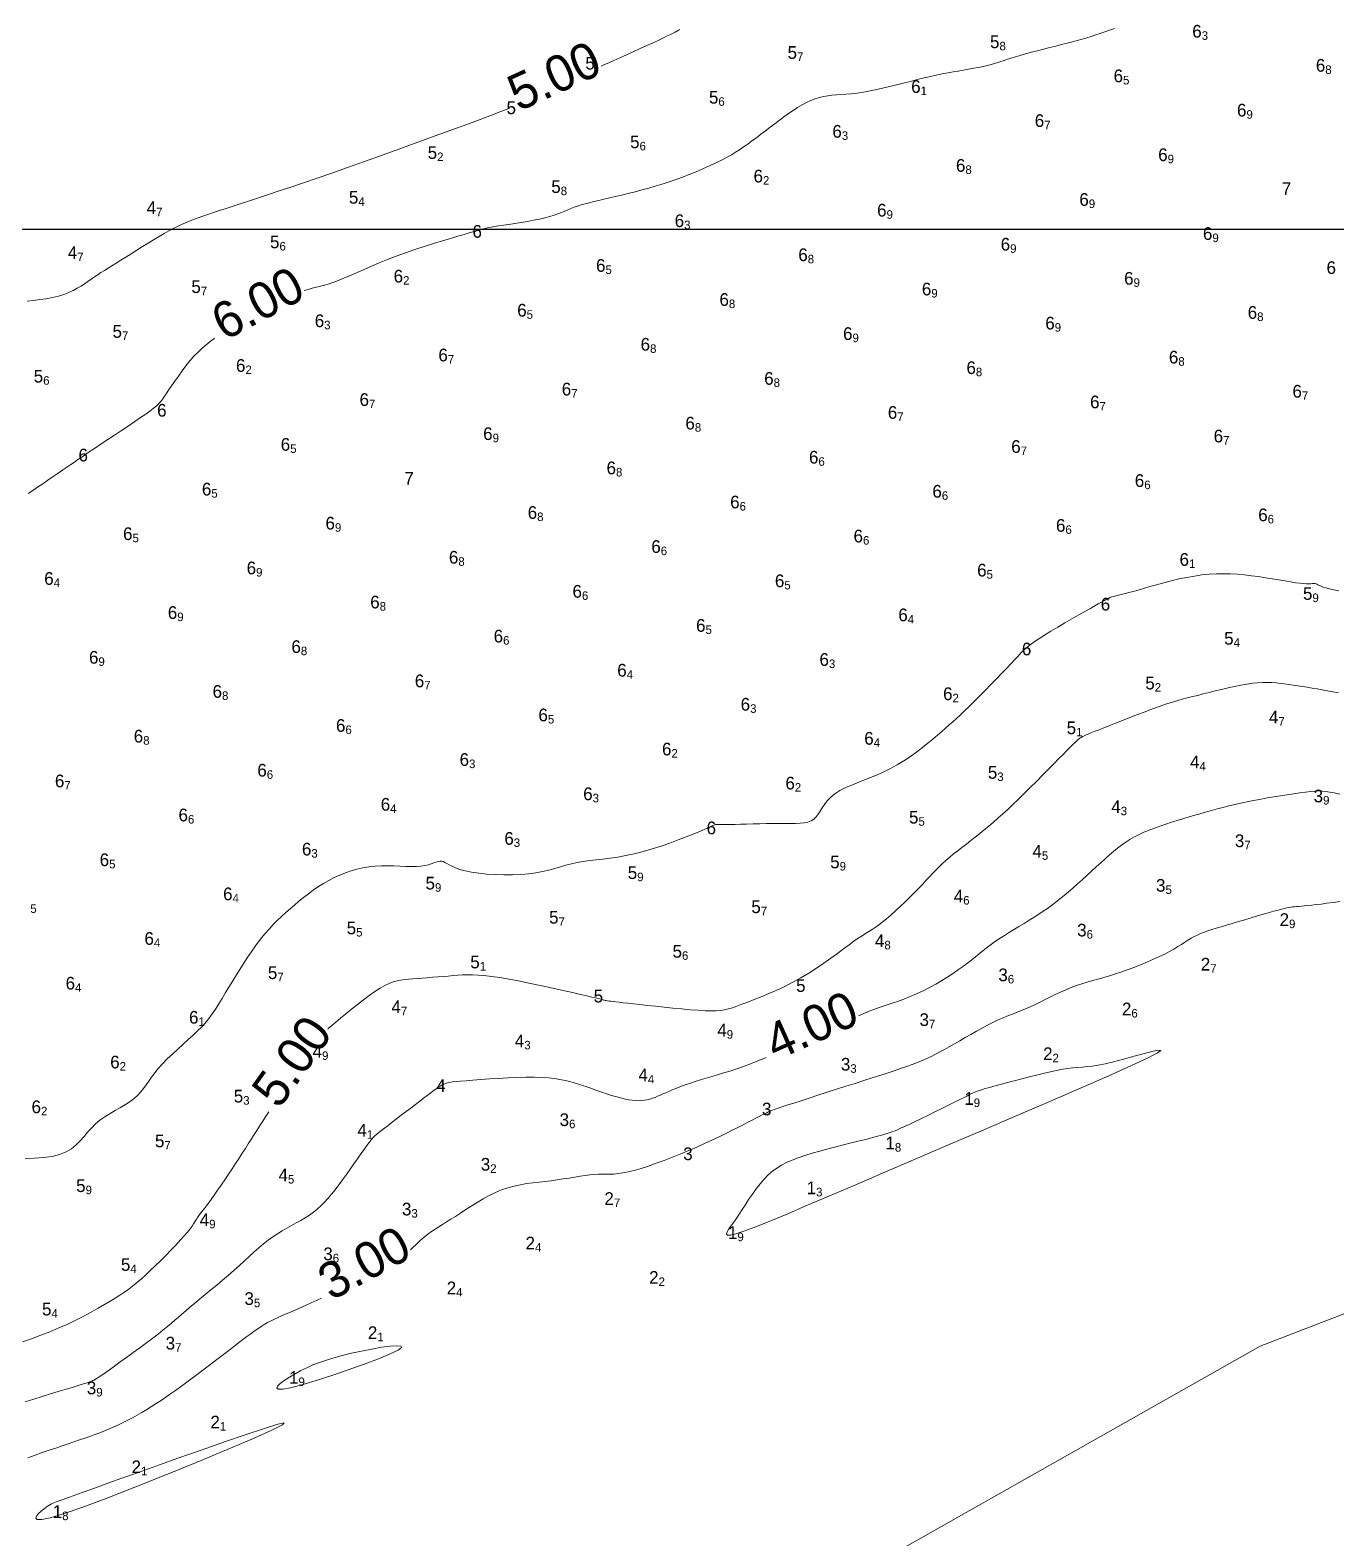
# Model space of a CAD drawing. Header units: millimetres. Extents: x 784883 to 785608, y 628235 to 628806.
# Drawn here: x 785019.5 to 785091.5, y 628327.8 to 628411 of the extents above; entities that cross this region are included whole.
import ezdxf
from ezdxf.enums import TextEntityAlignment as Align

# ---------------------------------------------------------------- set-up
doc = ezdxf.new("R2010")
doc.units = ezdxf.units.MM
for name, color, linetype in [('2_00', 92, 'Continuous'), ('3_00', 92, 'Continuous'), ('4_00', 5, 'Continuous'), ('5_00', 252, 'Continuous'), ('6_00', 255, 'Continuous'), ('Projection_Grid', 7, 'Continuous'), ('Topo_Ricanau_2023_dg2', 7, 'Continuous')]:
    doc.layers.add(name, color=color, linetype=linetype)
doc.layers.add('Soundings', color=7, linetype='Continuous', true_color=0x000000)

msp = doc.modelspace()

# ---------------------------------------------------------------- linework, layer by layer
at = {"layer": '2_00', "color": 92, "linetype": 'Continuous', "lineweight": 0, "true_color": 0x00c000, "flags": 128}
for points in [[(785059.449, 628344.946), (785060.225, 628345.257), (785061.163, 628345.645), (785062.262, 628346.109), (785063.517, 628346.645), (785064.927, 628347.249), (785066.487, 628347.919), (785068.194, 628348.651), (785070.034, 628349.438), (785071.949, 628350.258), (785073.87, 628351.08), (785075.727, 628351.879), (785077.452, 628352.626), (785078.975, 628353.294), (785080.227, 628353.855), (785081.139, 628354.28), (785081.663, 628354.552), (785081.843, 628354.687), (785081.74, 628354.71), (785081.419, 628354.648), (785080.945, 628354.526), (785080.38, 628354.37), (785079.789, 628354.206), (785079.235, 628354.059), (785078.768, 628353.95), (785078.383, 628353.875), (785078.061, 628353.827), (785077.78, 628353.797), (785077.522, 628353.777), (785077.267, 628353.759), (785076.996, 628353.733), (785076.688, 628353.693), (785076.33, 628353.631), (785075.93, 628353.551), (785075.5, 628353.456), (785075.054, 628353.351), (785074.606, 628353.241), (785074.168, 628353.13), (785073.754, 628353.022), (785073.378, 628352.923), (785073.049, 628352.835), (785072.766, 628352.758), (785072.525, 628352.692), (785072.321, 628352.635), (785072.151, 628352.585), (785072.008, 628352.542), (785071.889, 628352.505), (785071.79, 628352.472), (785071.705, 628352.441), (785071.625, 628352.41), (785071.542, 628352.373), (785071.447, 628352.328), (785071.329, 628352.271), (785071.181, 628352.196), (785070.992, 628352.101), (785070.754, 628351.982), (785070.461, 628351.835), (785070.123, 628351.668), (785069.755, 628351.486), (785069.37, 628351.297), (785068.984, 628351.108), (785068.609, 628350.925), (785068.261, 628350.757), (785067.953, 628350.611), (785067.695, 628350.49), (785067.486, 628350.395), (785067.315, 628350.32), (785067.178, 628350.262), (785067.065, 628350.218), (785066.97, 628350.184), (785066.886, 628350.156), (785066.804, 628350.129), (785066.719, 628350.102), (785066.623, 628350.072), (785066.51, 628350.038), (785066.375, 628349.999), (785066.21, 628349.954), (785066.01, 628349.9), (785065.768, 628349.838), (785065.479, 628349.765), (785065.139, 628349.682), (785064.757, 628349.588), (785064.343, 628349.486), (785063.909, 628349.377), (785063.467, 628349.262), (785063.027, 628349.142), (785062.601, 628349.02), (785062.2, 628348.897), (785061.834, 628348.773), (785061.5, 628348.646), (785061.194, 628348.511), (785060.913, 628348.365), (785060.652, 628348.204), (785060.408, 628348.025), (785060.175, 628347.823), (785059.951, 628347.595), (785059.732, 628347.338), (785059.517, 628347.059), (785059.306, 628346.764), (785059.101, 628346.461), (785058.9, 628346.155), (785058.706, 628345.855), (785058.517, 628345.568), (785058.334, 628345.299), (785058.16, 628345.058), (785058.014, 628344.85), (785057.915, 628344.683), (785057.883, 628344.564), (785057.939, 628344.501), (785058.104, 628344.501), (785058.398, 628344.57), (785058.841, 628344.717), (785059.449, 628344.946)], [(785033.761, 628336.673), (785033.478, 628336.488), (785033.248, 628336.315), (785033.099, 628336.167), (785033.056, 628336.056), (785033.144, 628335.996), (785033.392, 628336), (785033.824, 628336.08), (785034.453, 628336.244), (785035.233, 628336.476), (785036.106, 628336.757), (785037.01, 628337.065), (785037.888, 628337.38), (785038.678, 628337.682), (785039.322, 628337.949), (785039.76, 628338.162), (785039.949, 628338.305), (785039.912, 628338.382), (785039.69, 628338.403), (785039.322, 628338.376), (785038.847, 628338.312), (785038.306, 628338.219), (785037.739, 628338.108), (785037.186, 628337.987), (785036.678, 628337.864), (785036.217, 628337.74), (785035.797, 628337.611), (785035.41, 628337.478), (785035.051, 628337.337), (785034.712, 628337.188), (785034.388, 628337.028), (785034.071, 628336.856), (785033.761, 628336.673)], [(785019.92, 628329.135), (785019.803, 628328.998), (785019.763, 628328.884), (785019.844, 628328.817), (785020.092, 628328.819), (785020.554, 628328.913), (785021.275, 628329.124), (785022.3, 628329.473), (785023.649, 628329.974), (785025.236, 628330.589), (785026.945, 628331.272), (785028.665, 628331.975), (785030.282, 628332.651), (785031.681, 628333.251), (785032.75, 628333.729), (785033.376, 628334.038), (785033.478, 628334.142), (785033.116, 628334.065), (785032.382, 628333.841), (785031.37, 628333.506), (785030.173, 628333.096), (785028.883, 628332.644), (785027.593, 628332.188), (785026.396, 628331.762), (785025.368, 628331.394), (785024.506, 628331.086), (785023.795, 628330.83), (785023.214, 628330.621), (785022.746, 628330.453), (785022.371, 628330.317), (785022.073, 628330.21), (785021.831, 628330.123), (785021.631, 628330.051), (785021.464, 628329.992), (785021.325, 628329.943), (785021.21, 628329.902), (785021.113, 628329.868), (785021.029, 628329.839), (785020.953, 628329.811), (785020.879, 628329.784), (785020.803, 628329.755), (785020.724, 628329.721), (785020.638, 628329.68), (785020.545, 628329.629), (785020.443, 628329.565), (785020.331, 628329.487), (785020.206, 628329.39), (785020.067, 628329.272), (785019.92, 628329.135)]]:
    msp.add_lwpolyline(points, dxfattribs=at)
at = {"layer": '3_00', "color": 92, "linetype": 'Continuous', "lineweight": 0, "true_color": 0x00c000, "flags": 128}
for points in [[(785091.729, 628362.916), (785091.361, 628362.861), (785091.014, 628362.812), (785090.696, 628362.769), (785090.415, 628362.734), (785090.169, 628362.706), (785089.954, 628362.683), (785089.766, 628362.665), (785089.603, 628362.65), (785089.46, 628362.638), (785089.334, 628362.628), (785089.221, 628362.618), (785089.118, 628362.607), (785089.017, 628362.594), (785088.913, 628362.577), (785088.797, 628362.554), (785088.664, 628362.524), (785088.507, 628362.484), (785088.318, 628362.434), (785088.09, 628362.371), (785087.821, 628362.294), (785087.515, 628362.207), (785087.184, 628362.11), (785086.835, 628362.008), (785086.479, 628361.904), (785086.126, 628361.799), (785085.784, 628361.698), (785085.462, 628361.603), (785085.17, 628361.516), (785084.904, 628361.436), (785084.662, 628361.361), (785084.44, 628361.287), (785084.235, 628361.214), (785084.043, 628361.139), (785083.861, 628361.059), (785083.686, 628360.972), (785083.514, 628360.877), (785083.341, 628360.774), (785083.164, 628360.662), (785082.977, 628360.544), (785082.777, 628360.419), (785082.56, 628360.288), (785082.321, 628360.152), (785082.057, 628360.011), (785081.764, 628359.867), (785081.448, 628359.72), (785081.113, 628359.573), (785080.765, 628359.429), (785080.409, 628359.288), (785080.05, 628359.154), (785079.695, 628359.029), (785079.348, 628358.914), (785079.014, 628358.811), (785078.691, 628358.718), (785078.379, 628358.63), (785078.074, 628358.545), (785077.776, 628358.459), (785077.481, 628358.369), (785077.188, 628358.271), (785076.894, 628358.163), (785076.599, 628358.041), (785076.304, 628357.909), (785076.009, 628357.769), (785075.716, 628357.625), (785075.428, 628357.481), (785075.145, 628357.34), (785074.869, 628357.206), (785074.603, 628357.082), (785074.345, 628356.97), (785074.095, 628356.868), (785073.849, 628356.771), (785073.604, 628356.676), (785073.356, 628356.578), (785073.103, 628356.474), (785072.84, 628356.36), (785072.566, 628356.232), (785072.277, 628356.086), (785071.977, 628355.926), (785071.67, 628355.756), (785071.36, 628355.579), (785071.052, 628355.401), (785070.748, 628355.224), (785070.455, 628355.053), (785070.174, 628354.892), (785069.91, 628354.744), (785069.659, 628354.607), (785069.415, 628354.48), (785069.173, 628354.361), (785068.928, 628354.248), (785068.675, 628354.138), (785068.409, 628354.029), (785068.124, 628353.919), (785067.816, 628353.806), (785067.485, 628353.69), (785067.129, 628353.57), (785066.749, 628353.444), (785066.344, 628353.313), (785065.913, 628353.175), (785065.458, 628353.03), (785064.977, 628352.876), (785064.472, 628352.715), (785063.953, 628352.549), (785063.434, 628352.383), (785062.926, 628352.219), (785062.441, 628352.064), (785061.993, 628351.92), (785061.593, 628351.791), (785061.255, 628351.683), (785060.985, 628351.596), (785060.778, 628351.53), (785060.621, 628351.478), (785060.503, 628351.438), (785060.413, 628351.405), (785060.338, 628351.374), (785060.268, 628351.342), (785060.19, 628351.304), (785060.096, 628351.256), (785059.982, 628351.199), (785059.846, 628351.13), (785059.688, 628351.049), (785059.505, 628350.956), (785059.297, 628350.849), (785059.061, 628350.729), (785058.797, 628350.595), (785058.503, 628350.446), (785058.182, 628350.284), (785057.835, 628350.112), (785057.465, 628349.932), (785057.074, 628349.745), (785056.665, 628349.555), (785056.239, 628349.363), (785055.8, 628349.171), (785055.349, 628348.982), (785054.894, 628348.799), (785054.441, 628348.625), (785053.997, 628348.463), (785053.569, 628348.315), (785053.164, 628348.185), (785052.789, 628348.076), (785052.449, 628347.991), (785052.151, 628347.931), (785051.888, 628347.894), (785051.652, 628347.873), (785051.435, 628347.864), (785051.228, 628347.862), (785051.024, 628347.862), (785050.814, 628347.859), (785050.589, 628347.848), (785050.345, 628347.825), (785050.08, 628347.791), (785049.798, 628347.75), (785049.501, 628347.702), (785049.191, 628347.652), (785048.871, 628347.601), (785048.543, 628347.551), (785048.21, 628347.506), (785047.873, 628347.466), (785047.534, 628347.428), (785047.193, 628347.388), (785046.85, 628347.342), (785046.506, 628347.284), (785046.161, 628347.211), (785045.815, 628347.117), (785045.469, 628346.999), (785045.124, 628346.854), (785044.781, 628346.686), (785044.444, 628346.501), (785044.115, 628346.306), (785043.795, 628346.106), (785043.489, 628345.907), (785043.198, 628345.716), (785042.925, 628345.538), (785042.671, 628345.378), (785042.434, 628345.233), (785042.21, 628345.097), (785041.998, 628344.966), (785041.793, 628344.834), (785041.592, 628344.697), (785041.392, 628344.549), (785041.19, 628344.385), (785040.983, 628344.203), (785040.77, 628344.005), (785040.551, 628343.796), (785040.442, 628343.693)], [(785035.521, 628341.02), (785035.292, 628340.916), (785034.963, 628340.767), (785034.648, 628340.624), (785034.351, 628340.492), (785034.074, 628340.371), (785033.816, 628340.26), (785033.576, 628340.157), (785033.35, 628340.059), (785033.138, 628339.964), (785032.936, 628339.87), (785032.743, 628339.775), (785032.557, 628339.676), (785032.374, 628339.571), (785032.193, 628339.458), (785032.009, 628339.337), (785031.821, 628339.206), (785031.624, 628339.063), (785031.415, 628338.909), (785031.193, 628338.74), (785030.952, 628338.556), (785030.692, 628338.357), (785030.415, 628338.145), (785030.125, 628337.922), (785029.825, 628337.692), (785029.519, 628337.459), (785029.211, 628337.224), (785028.905, 628336.992), (785028.604, 628336.765), (785028.311, 628336.546), (785028.025, 628336.334), (785027.746, 628336.13), (785027.473, 628335.934), (785027.204, 628335.744), (785026.938, 628335.56), (785026.674, 628335.382), (785026.411, 628335.209), (785026.148, 628335.042), (785025.885, 628334.88), (785025.622, 628334.723), (785025.36, 628334.573), (785025.099, 628334.428), (785024.838, 628334.29), (785024.579, 628334.159), (785024.322, 628334.035), (785024.067, 628333.918), (785023.812, 628333.808), (785023.555, 628333.702), (785023.294, 628333.599), (785023.027, 628333.499), (785022.753, 628333.4), (785022.47, 628333.301), (785022.175, 628333.2), (785021.867, 628333.096), (785021.545, 628332.988), (785021.21, 628332.875), (785020.861, 628332.757), (785020.499, 628332.632), (785020.123, 628332.5), (785019.733, 628332.36), (785019.329, 628332.21)]]:
    msp.add_lwpolyline(points, dxfattribs=at)
at = {"layer": '4_00', "color": 5, "linetype": 'Continuous', "lineweight": 0, "true_color": 0x1b0fee, "flags": 128}
for points in [[(785091.726, 628368.827), (785091.419, 628368.896), (785091.165, 628368.948), (785090.947, 628368.982), (785090.749, 628369.001), (785090.554, 628369.006), (785090.345, 628368.997), (785090.108, 628368.976), (785089.829, 628368.945), (785089.514, 628368.904), (785089.172, 628368.856), (785088.813, 628368.802), (785088.444, 628368.744), (785088.076, 628368.684), (785087.718, 628368.623), (785087.38, 628368.562), (785087.067, 628368.505), (785086.778, 628368.449), (785086.509, 628368.394), (785086.253, 628368.339), (785086.008, 628368.284), (785085.768, 628368.226), (785085.528, 628368.167), (785085.284, 628368.104), (785085.033, 628368.037), (785084.773, 628367.966), (785084.505, 628367.891), (785084.229, 628367.813), (785083.945, 628367.731), (785083.655, 628367.646), (785083.358, 628367.558), (785083.054, 628367.467), (785082.744, 628367.374), (785082.431, 628367.277), (785082.117, 628367.177), (785081.806, 628367.072), (785081.5, 628366.963), (785081.202, 628366.848), (785080.915, 628366.728), (785080.642, 628366.601), (785080.385, 628366.468), (785080.141, 628366.327), (785079.907, 628366.177), (785079.68, 628366.018), (785079.456, 628365.848), (785079.232, 628365.668), (785079.004, 628365.475), (785078.77, 628365.27), (785078.526, 628365.051), (785078.275, 628364.823), (785078.019, 628364.588), (785077.759, 628364.349), (785077.5, 628364.112), (785077.242, 628363.878), (785076.989, 628363.652), (785076.743, 628363.437), (785076.506, 628363.236), (785076.275, 628363.047), (785076.047, 628362.868), (785075.82, 628362.697), (785075.589, 628362.53), (785075.353, 628362.367), (785075.108, 628362.204), (785074.85, 628362.039), (785074.579, 628361.87), (785074.297, 628361.698), (785074.01, 628361.523), (785073.721, 628361.348), (785073.436, 628361.174), (785073.159, 628361), (785072.895, 628360.83), (785072.649, 628360.663), (785072.424, 628360.501), (785072.215, 628360.342), (785072.015, 628360.184), (785071.82, 628360.025), (785071.622, 628359.863), (785071.416, 628359.697), (785071.196, 628359.524), (785070.955, 628359.342), (785070.689, 628359.15), (785070.399, 628358.951), (785070.09, 628358.749), (785069.764, 628358.546), (785069.425, 628358.347), (785069.077, 628358.156), (785068.723, 628357.975), (785068.367, 628357.808), (785068.011, 628357.659), (785067.659, 628357.524), (785067.31, 628357.4), (785066.969, 628357.284), (785066.635, 628357.174), (785066.311, 628357.064), (785066, 628356.953), (785065.701, 628356.837), (785065.418, 628356.713), (785065.168, 628356.593)], [(785060.058, 628354.303), (785059.837, 628354.209), (785059.513, 628354.076), (785059.174, 628353.943), (785058.817, 628353.812), (785058.442, 628353.683), (785058.053, 628353.556), (785057.657, 628353.433), (785057.263, 628353.312), (785056.876, 628353.195), (785056.505, 628353.083), (785056.156, 628352.975), (785055.836, 628352.872), (785055.551, 628352.774), (785055.298, 628352.682), (785055.074, 628352.594), (785054.873, 628352.511), (785054.692, 628352.433), (785054.526, 628352.359), (785054.372, 628352.289), (785054.224, 628352.223), (785054.079, 628352.161), (785053.936, 628352.104), (785053.792, 628352.052), (785053.647, 628352.007), (785053.499, 628351.971), (785053.347, 628351.943), (785053.189, 628351.926), (785053.024, 628351.92), (785052.852, 628351.925), (785052.671, 628351.943), (785052.485, 628351.97), (785052.292, 628352.007), (785052.094, 628352.053), (785051.891, 628352.105), (785051.684, 628352.165), (785051.475, 628352.23), (785051.263, 628352.299), (785051.049, 628352.372), (785050.832, 628352.448), (785050.612, 628352.525), (785050.39, 628352.604), (785050.165, 628352.682), (785049.937, 628352.759), (785049.705, 628352.834), (785049.47, 628352.906), (785049.226, 628352.974), (785048.967, 628353.037), (785048.689, 628353.092), (785048.385, 628353.139), (785048.05, 628353.175), (785047.678, 628353.201), (785047.265, 628353.214), (785046.806, 628353.213), (785046.315, 628353.201), (785045.806, 628353.18), (785045.294, 628353.152), (785044.794, 628353.119), (785044.32, 628353.085), (785043.887, 628353.052), (785043.511, 628353.022), (785043.202, 628352.996), (785042.953, 628352.974), (785042.756, 628352.954), (785042.6, 628352.931), (785042.474, 628352.906), (785042.369, 628352.875), (785042.274, 628352.836), (785042.18, 628352.786), (785042.078, 628352.725), (785041.964, 628352.65), (785041.837, 628352.562), (785041.695, 628352.459), (785041.538, 628352.342), (785041.362, 628352.209), (785041.167, 628352.059), (785040.95, 628351.893), (785040.712, 628351.71), (785040.459, 628351.515), (785040.197, 628351.314), (785039.933, 628351.112), (785039.675, 628350.915), (785039.43, 628350.727), (785039.204, 628350.555), (785039.006, 628350.404), (785038.839, 628350.277), (785038.699, 628350.169), (785038.579, 628350.07), (785038.472, 628349.973), (785038.37, 628349.87), (785038.266, 628349.752), (785038.154, 628349.61), (785038.025, 628349.438), (785037.875, 628349.228), (785037.705, 628348.986), (785037.52, 628348.72), (785037.322, 628348.436), (785037.117, 628348.141), (785036.907, 628347.844), (785036.696, 628347.551), (785036.488, 628347.271), (785036.286, 628347.008), (785036.089, 628346.763), (785035.894, 628346.535), (785035.698, 628346.323), (785035.5, 628346.125), (785035.296, 628345.941), (785035.085, 628345.77), (785034.864, 628345.609), (785034.631, 628345.458), (785034.388, 628345.313), (785034.137, 628345.172), (785033.88, 628345.031), (785033.62, 628344.888), (785033.357, 628344.738), (785033.095, 628344.578), (785032.835, 628344.406), (785032.58, 628344.219), (785032.326, 628344.017), (785032.072, 628343.802), (785031.814, 628343.574), (785031.551, 628343.335), (785031.28, 628343.086), (785030.998, 628342.829), (785030.702, 628342.564), (785030.392, 628342.293), (785030.071, 628342.02), (785029.746, 628341.747), (785029.423, 628341.479), (785029.107, 628341.218), (785028.805, 628340.969), (785028.523, 628340.735), (785028.265, 628340.519), (785028.037, 628340.324), (785027.83, 628340.144), (785027.636, 628339.975), (785027.445, 628339.808), (785027.248, 628339.639), (785027.036, 628339.462), (785026.798, 628339.269), (785026.527, 628339.055), (785026.215, 628338.817), (785025.872, 628338.559), (785025.51, 628338.291), (785025.14, 628338.02), (785024.774, 628337.754), (785024.424, 628337.503), (785024.103, 628337.273), (785023.823, 628337.074), (785023.591, 628336.911), (785023.406, 628336.782), (785023.258, 628336.681), (785023.143, 628336.605), (785023.053, 628336.549), (785022.981, 628336.508), (785022.92, 628336.477), (785022.863, 628336.451), (785022.805, 628336.427), (785022.736, 628336.401), (785022.651, 628336.371), (785022.541, 628336.335), (785022.401, 628336.291), (785022.221, 628336.236), (785021.996, 628336.168), (785021.718, 628336.084), (785021.382, 628335.983), (785020.997, 628335.867), (785020.573, 628335.739), (785020.12, 628335.6), (785019.649, 628335.453), (785019.17, 628335.302)]]:
    msp.add_lwpolyline(points, dxfattribs=at)
at = {"layer": '5_00', "color": 252, "linetype": 'Continuous', "lineweight": 0, "true_color": 0x8e919d, "flags": 128}
for points in [[(785050.968, 628409.004), (785051.143, 628409.079), (785051.378, 628409.181), (785051.665, 628409.308), (785051.996, 628409.455), (785052.358, 628409.617), (785052.736, 628409.788), (785053.117, 628409.961), (785053.488, 628410.131), (785053.833, 628410.29), (785054.141, 628410.434), (785054.4, 628410.556), (785054.613, 628410.66), (785054.787, 628410.746), (785054.929, 628410.819), (785055.044, 628410.88), (785055.139, 628410.933), (785055.221, 628410.981), (785055.296, 628411.026)], [(785019.284, 628396.035), (785019.632, 628396.07), (785019.989, 628396.114), (785020.345, 628396.167), (785020.691, 628396.232), (785021.016, 628396.31), (785021.313, 628396.401), (785021.582, 628396.505), (785021.827, 628396.619), (785022.053, 628396.74), (785022.261, 628396.866), (785022.457, 628396.994), (785022.643, 628397.122), (785022.822, 628397.247), (785023, 628397.368), (785023.178, 628397.486), (785023.36, 628397.604), (785023.55, 628397.725), (785023.751, 628397.852), (785023.966, 628397.986), (785024.199, 628398.132), (785024.452, 628398.29), (785024.729, 628398.464), (785025.023, 628398.649), (785025.331, 628398.841), (785025.644, 628399.037), (785025.959, 628399.231), (785026.268, 628399.419), (785026.566, 628399.597), (785026.846, 628399.76), (785027.106, 628399.906), (785027.348, 628400.036), (785027.577, 628400.152), (785027.799, 628400.257), (785028.019, 628400.355), (785028.242, 628400.448), (785028.473, 628400.538), (785028.717, 628400.628), (785028.979, 628400.721), (785029.263, 628400.819), (785029.57, 628400.922), (785029.904, 628401.033), (785030.267, 628401.151), (785030.661, 628401.28), (785031.089, 628401.419), (785031.554, 628401.57), (785032.059, 628401.735), (785032.606, 628401.915), (785033.2, 628402.112), (785033.842, 628402.327), (785034.536, 628402.562), (785035.286, 628402.819), (785036.094, 628403.098), (785036.965, 628403.403), (785037.896, 628403.733), (785038.869, 628404.08), (785039.861, 628404.437), (785040.848, 628404.794), (785041.807, 628405.144), (785042.715, 628405.477), (785043.548, 628405.784), (785044.283, 628406.059), (785044.905, 628406.293), (785045.424, 628406.492), (785045.859, 628406.664), (785045.877, 628406.671)], [(785091.647, 628374.417), (785091.344, 628374.479), (785091.045, 628374.536), (785090.753, 628374.589), (785090.468, 628374.639), (785090.19, 628374.685), (785089.919, 628374.729), (785089.656, 628374.769), (785089.399, 628374.808), (785089.15, 628374.845), (785088.909, 628374.88), (785088.674, 628374.914), (785088.442, 628374.944), (785088.211, 628374.97), (785087.974, 628374.989), (785087.73, 628374.998), (785087.473, 628374.997), (785087.2, 628374.982), (785086.906, 628374.952), (785086.591, 628374.907), (785086.257, 628374.847), (785085.91, 628374.776), (785085.556, 628374.696), (785085.201, 628374.612), (785084.85, 628374.526), (785084.51, 628374.44), (785084.185, 628374.358), (785083.88, 628374.282), (785083.589, 628374.21), (785083.306, 628374.138), (785083.024, 628374.063), (785082.735, 628373.982), (785082.433, 628373.891), (785082.111, 628373.788), (785081.761, 628373.668), (785081.379, 628373.531), (785080.974, 628373.38), (785080.557, 628373.221), (785080.137, 628373.057), (785079.727, 628372.895), (785079.337, 628372.74), (785078.977, 628372.597), (785078.66, 628372.471), (785078.392, 628372.366), (785078.17, 628372.279), (785077.988, 628372.208), (785077.84, 628372.149), (785077.719, 628372.099), (785077.619, 628372.054), (785077.534, 628372.01), (785077.456, 628371.965), (785077.381, 628371.915), (785077.302, 628371.856), (785077.214, 628371.782), (785077.113, 628371.69), (785076.993, 628371.575), (785076.848, 628371.432), (785076.674, 628371.257), (785076.466, 628371.045), (785076.219, 628370.794), (785075.94, 628370.51), (785075.636, 628370.2), (785075.313, 628369.874), (785074.98, 628369.538), (785074.644, 628369.202), (785074.311, 628368.872), (785073.989, 628368.558), (785073.685, 628368.265), (785073.396, 628367.993), (785073.12, 628367.739), (785072.856, 628367.501), (785072.6, 628367.276), (785072.349, 628367.062), (785072.102, 628366.857), (785071.855, 628366.657), (785071.607, 628366.462), (785071.359, 628366.269), (785071.114, 628366.08), (785070.872, 628365.894), (785070.637, 628365.711), (785070.411, 628365.53), (785070.194, 628365.352), (785069.99, 628365.176), (785069.799, 628365.002), (785069.618, 628364.827), (785069.443, 628364.65), (785069.268, 628364.468), (785069.09, 628364.279), (785068.903, 628364.08), (785068.704, 628363.869), (785068.487, 628363.643), (785068.25, 628363.402), (785067.997, 628363.15), (785067.734, 628362.894), (785067.467, 628362.64), (785067.202, 628362.394), (785066.943, 628362.161), (785066.698, 628361.949), (785066.473, 628361.764), (785066.27, 628361.609), (785066.084, 628361.477), (785065.908, 628361.362), (785065.735, 628361.253), (785065.556, 628361.143), (785065.364, 628361.023), (785065.152, 628360.885), (785064.912, 628360.72), (785064.638, 628360.522), (785064.332, 628360.295), (785063.997, 628360.046), (785063.635, 628359.781), (785063.251, 628359.507), (785062.846, 628359.231), (785062.424, 628358.959), (785061.989, 628358.698), (785061.543, 628358.453), (785061.094, 628358.225), (785060.649, 628358.016), (785060.215, 628357.824), (785059.798, 628357.65), (785059.407, 628357.494), (785059.049, 628357.356), (785058.73, 628357.236), (785058.455, 628357.135), (785058.213, 628357.051), (785057.991, 628356.984), (785057.775, 628356.934), (785057.551, 628356.899), (785057.306, 628356.88), (785057.025, 628356.875), (785056.696, 628356.884), (785056.31, 628356.906), (785055.876, 628356.939), (785055.409, 628356.98), (785054.925, 628357.027), (785054.437, 628357.078), (785053.96, 628357.129), (785053.51, 628357.179), (785053.101, 628357.224), (785052.744, 628357.264), (785052.438, 628357.298), (785052.178, 628357.326), (785051.96, 628357.35), (785051.778, 628357.371), (785051.627, 628357.388), (785051.503, 628357.404), (785051.401, 628357.417), (785051.316, 628357.43), (785051.246, 628357.442), (785051.189, 628357.453), (785051.142, 628357.464), (785051.104, 628357.473), (785051.073, 628357.483), (785051.045, 628357.491), (785051.021, 628357.499), (785050.994, 628357.508), (785050.956, 628357.518), (785050.895, 628357.533), (785050.798, 628357.556), (785050.654, 628357.59), (785050.452, 628357.636), (785050.178, 628357.699), (785049.822, 628357.78), (785049.378, 628357.881), (785048.859, 628357.997), (785048.288, 628358.124), (785047.685, 628358.255), (785047.071, 628358.384), (785046.466, 628358.507), (785045.891, 628358.616), (785045.368, 628358.708), (785044.91, 628358.776), (785044.514, 628358.824), (785044.167, 628358.853), (785043.859, 628358.866), (785043.58, 628358.867), (785043.317, 628358.857), (785043.061, 628358.841), (785042.8, 628358.82), (785042.525, 628358.798), (785042.24, 628358.775), (785041.949, 628358.751), (785041.655, 628358.727), (785041.365, 628358.704), (785041.083, 628358.681), (785040.813, 628358.66), (785040.561, 628358.641), (785040.328, 628358.624), (785040.111, 628358.603), (785039.902, 628358.575), (785039.696, 628358.533), (785039.486, 628358.471), (785039.265, 628358.386), (785039.026, 628358.272), (785038.764, 628358.122), (785038.475, 628357.935), (785038.164, 628357.716), (785037.839, 628357.476), (785037.51, 628357.222), (785037.186, 628356.963), (785036.874, 628356.709), (785036.583, 628356.468), (785036.322, 628356.25), (785036.097, 628356.061), (785035.905, 628355.897), (785035.875, 628355.871)], [(785032.623, 628351.312), (785032.51, 628351.139), (785032.398, 628350.966), (785032.284, 628350.791), (785032.168, 628350.611), (785032.047, 628350.422), (785031.919, 628350.22), (785031.784, 628350.006), (785031.64, 628349.779), (785031.488, 628349.54), (785031.328, 628349.289), (785031.158, 628349.025), (785030.98, 628348.75), (785030.792, 628348.462), (785030.594, 628348.164), (785030.391, 628347.861), (785030.187, 628347.558), (785029.985, 628347.262), (785029.789, 628346.978), (785029.605, 628346.713), (785029.435, 628346.474), (785029.285, 628346.265), (785029.157, 628346.092), (785029.049, 628345.951), (785028.959, 628345.836), (785028.885, 628345.742), (785028.822, 628345.664), (785028.77, 628345.596), (785028.724, 628345.532), (785028.682, 628345.468), (785028.641, 628345.399), (785028.596, 628345.32), (785028.542, 628345.228), (785028.474, 628345.12), (785028.386, 628344.992), (785028.273, 628344.841), (785028.131, 628344.663), (785027.953, 628344.455), (785027.737, 628344.215), (785027.489, 628343.95), (785027.219, 628343.669), (785026.934, 628343.379), (785026.643, 628343.089), (785026.356, 628342.808), (785026.081, 628342.543), (785025.827, 628342.304), (785025.599, 628342.096), (785025.392, 628341.916), (785025.199, 628341.755), (785025.011, 628341.609), (785024.82, 628341.47), (785024.617, 628341.332), (785024.396, 628341.188), (785024.147, 628341.031), (785023.864, 628340.857), (785023.547, 628340.667), (785023.198, 628340.465), (785022.82, 628340.254), (785022.413, 628340.036), (785021.98, 628339.816), (785021.523, 628339.597), (785021.043, 628339.382), (785020.544, 628339.174), (785020.035, 628338.974), (785019.528, 628338.786), (785019.033, 628338.611)]]:
    msp.add_lwpolyline(points, dxfattribs=at)
at = {"layer": '6_00', "color": 18, "linetype": 'Continuous', "lineweight": 0, "true_color": 0x000000, "flags": 128}
for points in [[(785034.57, 628396.618), (785034.792, 628396.679), (785035.02, 628396.739), (785035.246, 628396.796), (785035.474, 628396.855), (785035.709, 628396.919), (785035.956, 628396.994), (785036.218, 628397.081), (785036.5, 628397.186), (785036.807, 628397.31), (785037.138, 628397.453), (785037.495, 628397.61), (785037.876, 628397.78), (785038.283, 628397.958), (785038.715, 628398.142), (785039.173, 628398.329), (785039.656, 628398.516), (785040.162, 628398.7), (785040.682, 628398.879), (785041.203, 628399.05), (785041.713, 628399.212), (785042.199, 628399.361), (785042.65, 628399.496), (785043.053, 628399.615), (785043.396, 628399.714), (785043.67, 628399.794), (785043.881, 628399.855), (785044.04, 628399.901), (785044.155, 628399.934), (785044.237, 628399.958), (785044.295, 628399.974), (785044.339, 628399.987), (785044.379, 628399.998), (785044.423, 628400.011), (785044.477, 628400.026), (785044.547, 628400.043), (785044.637, 628400.063), (785044.753, 628400.086), (785044.899, 628400.114), (785045.082, 628400.145), (785045.305, 628400.181), (785045.571, 628400.222), (785045.874, 628400.268), (785046.201, 628400.318), (785046.544, 628400.372), (785046.891, 628400.431), (785047.233, 628400.493), (785047.559, 628400.558), (785047.86, 628400.627), (785048.126, 628400.698), (785048.363, 628400.771), (785048.574, 628400.846), (785048.768, 628400.921), (785048.949, 628400.996), (785049.123, 628401.069), (785049.297, 628401.141), (785049.475, 628401.21), (785049.665, 628401.275), (785049.867, 628401.339), (785050.082, 628401.401), (785050.313, 628401.462), (785050.561, 628401.525), (785050.827, 628401.589), (785051.113, 628401.657), (785051.419, 628401.728), (785051.747, 628401.805), (785052.093, 628401.887), (785052.455, 628401.975), (785052.829, 628402.068), (785053.212, 628402.167), (785053.6, 628402.273), (785053.99, 628402.385), (785054.378, 628402.504), (785054.762, 628402.63), (785055.139, 628402.761), (785055.506, 628402.897), (785055.863, 628403.035), (785056.207, 628403.174), (785056.536, 628403.314), (785056.848, 628403.452), (785057.141, 628403.588), (785057.415, 628403.72), (785057.671, 628403.849), (785057.913, 628403.979), (785058.146, 628404.111), (785058.372, 628404.247), (785058.595, 628404.388), (785058.82, 628404.538), (785059.048, 628404.698), (785059.284, 628404.868), (785059.526, 628405.049), (785059.774, 628405.236), (785060.026, 628405.428), (785060.281, 628405.623), (785060.538, 628405.817), (785060.795, 628406.009), (785061.05, 628406.196), (785061.304, 628406.376), (785061.556, 628406.547), (785061.804, 628406.706), (785062.05, 628406.853), (785062.293, 628406.985), (785062.533, 628407.1), (785062.769, 628407.197), (785063.002, 628407.274), (785063.232, 628407.329), (785063.462, 628407.367), (785063.696, 628407.393), (785063.94, 628407.411), (785064.196, 628407.427), (785064.469, 628407.445), (785064.764, 628407.471), (785065.083, 628407.509), (785065.43, 628407.563), (785065.798, 628407.632), (785066.18, 628407.711), (785066.569, 628407.798), (785066.956, 628407.889), (785067.335, 628407.982), (785067.696, 628408.072), (785068.033, 628408.158), (785068.341, 628408.235), (785068.622, 628408.306), (785068.884, 628408.369), (785069.132, 628408.428), (785069.372, 628408.482), (785069.612, 628408.534), (785069.856, 628408.583), (785070.111, 628408.631), (785070.381, 628408.68), (785070.663, 628408.728), (785070.95, 628408.777), (785071.238, 628408.826), (785071.52, 628408.876), (785071.792, 628408.926), (785072.046, 628408.977), (785072.279, 628409.028), (785072.486, 628409.081), (785072.672, 628409.134), (785072.847, 628409.19), (785073.018, 628409.248), (785073.193, 628409.309), (785073.379, 628409.374), (785073.585, 628409.442), (785073.819, 628409.515), (785074.086, 628409.593), (785074.382, 628409.676), (785074.699, 628409.761), (785075.031, 628409.847), (785075.371, 628409.935), (785075.713, 628410.022), (785076.048, 628410.107), (785076.37, 628410.189), (785076.674, 628410.268), (785076.962, 628410.344), (785077.236, 628410.418), (785077.499, 628410.491), (785077.754, 628410.565), (785078.005, 628410.641), (785078.254, 628410.719), (785078.505, 628410.8), (785078.76, 628410.886), (785079.019, 628410.976), (785079.284, 628411.07)], [(785019.351, 628385.41), (785019.596, 628385.578), (785019.863, 628385.762), (785020.146, 628385.956), (785020.434, 628386.155), (785020.72, 628386.352), (785020.995, 628386.541), (785021.251, 628386.717), (785021.48, 628386.875), (785021.691, 628387.019), (785021.891, 628387.156), (785022.09, 628387.292), (785022.297, 628387.432), (785022.52, 628387.582), (785022.77, 628387.749), (785023.054, 628387.938), (785023.378, 628388.153), (785023.734, 628388.389), (785024.108, 628388.638), (785024.489, 628388.891), (785024.865, 628389.142), (785025.221, 628389.382), (785025.547, 628389.604), (785025.83, 628389.799), (785026.061, 628389.963), (785026.246, 628390.102), (785026.396, 628390.225), (785026.519, 628390.34), (785026.627, 628390.457), (785026.728, 628390.585), (785026.834, 628390.733), (785026.954, 628390.909), (785027.095, 628391.12), (785027.257, 628391.361), (785027.437, 628391.623), (785027.632, 628391.9), (785027.838, 628392.183), (785028.052, 628392.464), (785028.271, 628392.736), (785028.493, 628392.99), (785028.715, 628393.221), (785028.936, 628393.431), (785029.159, 628393.622), (785029.383, 628393.8), (785029.61, 628393.968), (785029.63, 628393.982)], [(785091.664, 628380.041), (785091.39, 628380.098), (785091.154, 628380.152), (785090.96, 628380.205), (785090.806, 628380.256), (785090.685, 628380.303), (785090.591, 628380.347), (785090.518, 628380.384), (785090.461, 628380.415), (785090.414, 628380.438), (785090.37, 628380.452), (785090.324, 628380.457), (785090.271, 628380.455), (785090.206, 628380.449), (785090.124, 628380.442), (785090.019, 628380.437), (785089.888, 628380.437), (785089.723, 628380.445), (785089.522, 628380.465), (785089.279, 628380.498), (785089, 628380.542), (785088.689, 628380.595), (785088.352, 628380.653), (785087.995, 628380.714), (785087.623, 628380.774), (785087.241, 628380.832), (785086.855, 628380.883), (785086.47, 628380.926), (785086.084, 628380.959), (785085.698, 628380.98), (785085.308, 628380.989), (785084.915, 628380.983), (785084.516, 628380.962), (785084.11, 628380.923), (785083.695, 628380.867), (785083.273, 628380.793), (785082.847, 628380.703), (785082.424, 628380.602), (785082.011, 628380.495), (785081.615, 628380.386), (785081.241, 628380.279), (785080.896, 628380.178), (785080.586, 628380.088), (785080.317, 628380.012), (785080.087, 628379.949), (785079.89, 628379.898), (785079.724, 628379.856), (785079.584, 628379.822), (785079.467, 628379.795), (785079.368, 628379.771), (785079.283, 628379.75), (785079.21, 628379.73), (785079.146, 628379.71), (785079.09, 628379.691), (785079.041, 628379.672), (785078.997, 628379.653), (785078.957, 628379.635), (785078.919, 628379.616), (785078.882, 628379.597), (785078.843, 628379.577), (785078.798, 628379.553), (785078.737, 628379.52), (785078.654, 628379.475), (785078.542, 628379.413), (785078.393, 628379.329), (785078.2, 628379.221), (785077.956, 628379.083), (785077.656, 628378.914), (785077.313, 628378.718), (785076.94, 628378.504), (785076.55, 628378.279), (785076.159, 628378.049), (785075.78, 628377.822), (785075.428, 628377.606), (785075.117, 628377.407), (785074.857, 628377.231), (785074.639, 628377.073), (785074.454, 628376.923), (785074.287, 628376.775), (785074.129, 628376.621), (785073.967, 628376.452), (785073.788, 628376.261), (785073.582, 628376.04), (785073.34, 628375.784), (785073.066, 628375.499), (785072.771, 628375.194), (785072.462, 628374.877), (785072.148, 628374.557), (785071.837, 628374.244), (785071.539, 628373.946), (785071.261, 628373.672), (785071.011, 628373.428), (785070.783, 628373.21), (785070.571, 628373.012), (785070.369, 628372.827), (785070.17, 628372.649), (785069.967, 628372.471), (785069.753, 628372.286), (785069.522, 628372.088), (785069.268, 628371.872), (785068.991, 628371.642), (785068.692, 628371.402), (785068.372, 628371.157), (785068.03, 628370.912), (785067.67, 628370.672), (785067.29, 628370.442), (785066.892, 628370.226), (785066.478, 628370.029), (785066.057, 628369.847), (785065.636, 628369.676), (785065.225, 628369.513), (785064.832, 628369.353), (785064.467, 628369.191), (785064.139, 628369.025), (785063.857, 628368.849), (785063.627, 628368.662), (785063.441, 628368.467), (785063.289, 628368.269), (785063.163, 628368.076), (785063.051, 628367.891), (785062.943, 628367.721), (785062.831, 628367.572), (785062.703, 628367.449), (785062.551, 628367.356), (785062.374, 628367.291), (785062.172, 628367.248), (785061.945, 628367.223), (785061.694, 628367.212), (785061.417, 628367.21), (785061.116, 628367.212), (785060.791, 628367.215), (785060.443, 628367.213), (785060.079, 628367.209), (785059.71, 628367.201), (785059.343, 628367.192), (785058.988, 628367.182), (785058.655, 628367.172), (785058.351, 628367.163), (785058.087, 628367.156), (785057.868, 628367.152), (785057.693, 628367.151), (785057.554, 628367.15), (785057.448, 628367.15), (785057.369, 628367.151), (785057.31, 628367.15), (785057.267, 628367.148), (785057.235, 628367.143), (785057.207, 628367.134), (785057.174, 628367.12), (785057.127, 628367.097), (785057.057, 628367.062), (785056.954, 628367.013), (785056.809, 628366.947), (785056.613, 628366.861), (785056.356, 628366.752), (785056.032, 628366.62), (785055.649, 628366.469), (785055.22, 628366.305), (785054.756, 628366.136), (785054.269, 628365.968), (785053.77, 628365.808), (785053.272, 628365.662), (785052.786, 628365.538), (785052.322, 628365.439), (785051.881, 628365.362), (785051.461, 628365.302), (785051.062, 628365.253), (785050.682, 628365.211), (785050.32, 628365.169), (785049.975, 628365.122), (785049.645, 628365.064), (785049.329, 628364.993), (785049.021, 628364.91), (785048.714, 628364.821), (785048.401, 628364.73), (785048.076, 628364.64), (785047.733, 628364.558), (785047.365, 628364.486), (785046.964, 628364.43), (785046.528, 628364.394), (785046.067, 628364.376), (785045.592, 628364.376), (785045.116, 628364.393), (785044.652, 628364.425), (785044.213, 628364.47), (785043.811, 628364.529), (785043.459, 628364.599), (785043.165, 628364.678), (785042.926, 628364.763), (785042.732, 628364.849), (785042.576, 628364.932), (785042.449, 628365.007), (785042.343, 628365.069), (785042.25, 628365.115), (785042.161, 628365.139), (785042.069, 628365.138), (785041.97, 628365.116), (785041.859, 628365.08), (785041.734, 628365.033), (785041.59, 628364.983), (785041.425, 628364.933), (785041.234, 628364.89), (785041.014, 628364.859), (785040.763, 628364.844), (785040.484, 628364.842), (785040.182, 628364.848), (785039.861, 628364.859), (785039.527, 628364.868), (785039.184, 628364.873), (785038.837, 628364.868), (785038.491, 628364.849), (785038.15, 628364.813), (785037.815, 628364.758), (785037.485, 628364.686), (785037.162, 628364.596), (785036.845, 628364.49), (785036.534, 628364.368), (785036.229, 628364.23), (785035.931, 628364.076), (785035.64, 628363.909), (785035.356, 628363.728), (785035.078, 628363.538), (785034.808, 628363.338), (785034.544, 628363.133), (785034.286, 628362.924), (785034.036, 628362.713), (785033.792, 628362.503), (785033.554, 628362.293), (785033.322, 628362.082), (785033.092, 628361.864), (785032.864, 628361.636), (785032.636, 628361.391), (785032.404, 628361.127), (785032.169, 628360.837), (785031.928, 628360.519), (785031.68, 628360.169), (785031.427, 628359.794), (785031.175, 628359.405), (785030.926, 628359.009), (785030.685, 628358.617), (785030.455, 628358.238), (785030.24, 628357.881), (785030.044, 628357.556), (785029.869, 628357.269), (785029.71, 628357.015), (785029.559, 628356.786), (785029.41, 628356.576), (785029.256, 628356.377), (785029.088, 628356.18), (785028.901, 628355.979), (785028.688, 628355.766), (785028.443, 628355.535), (785028.173, 628355.288), (785027.887, 628355.03), (785027.594, 628354.763), (785027.302, 628354.494), (785027.021, 628354.224), (785026.759, 628353.959), (785026.525, 628353.703), (785026.325, 628353.458), (785026.152, 628353.225), (785025.999, 628353.004), (785025.855, 628352.793), (785025.712, 628352.592), (785025.561, 628352.4), (785025.392, 628352.217), (785025.196, 628352.042), (785024.968, 628351.875), (785024.712, 628351.711), (785024.437, 628351.549), (785024.151, 628351.384), (785023.861, 628351.214), (785023.577, 628351.034), (785023.306, 628350.842), (785023.056, 628350.635), (785022.832, 628350.41), (785022.626, 628350.174), (785022.425, 628349.935), (785022.217, 628349.699), (785021.991, 628349.475), (785021.733, 628349.271), (785021.433, 628349.094), (785021.077, 628348.951), (785020.66, 628348.849), (785020.192, 628348.783), (785019.692, 628348.747), (785019.177, 628348.735)]]:
    msp.add_lwpolyline(points, dxfattribs=at)
at = {"layer": 'Projection_Grid', "color": 18, "linetype": 'Continuous', "true_color": 0x000000}
msp.add_line((784909.625, 628400), (785582.477, 628400), dxfattribs=at)
at = {"layer": 'Topo_Ricanau_2023_dg2', "color": 18, "linetype": 'Continuous', "lineweight": 20, "true_color": 0x000000}
for p, q in [((785119.29, 628350.79), (785087.33, 628338.37)), ((785087.33, 628338.37), (785066.91, 628326.83))]:
    msp.add_line(p, q, dxfattribs=at)

# ---------------------------------------------------------------- texts
at = {"layer": '3_00', "color": 92, "true_color": 0x00c000}
msp.add_text('3.00', height=2, rotation=28.512, dxfattribs=at).set_placement((785036.064, 628340.859))
at = {"layer": '4_00', "color": 5, "true_color": 0x1b0fee}
msp.add_text('4.00', height=2, rotation=24.141, dxfattribs=at).set_placement((785060.587, 628354.101))
at = {"layer": '5_00', "color": 252, "true_color": 0x8e919d}
for rotation, p in [(24.618, (785046.407, 628406.474)), (54.499, (785033.181, 628351.406))]:
    msp.add_text('5.00', height=2, rotation=rotation, dxfattribs=at).set_placement(p)
at = {"layer": '6_00', "color": 18, "true_color": 0x000000}
msp.add_text('6.00', height=2, rotation=28.081, dxfattribs=at).set_placement((785030.171, 628393.817))
at = {"layer": 'Soundings', "color": 18, "true_color": 0x000000}
for s, p in [('5', (785072.94, 628410.34, 5.82)), ('6', (785084.1, 628410.92, 6.26)), ('5', (785061.77, 628409.75, 5.65)), ('6', (785090.92, 628409.04, 6.75)), ('6', (785068.59, 628407.87, 6.08)), ('6', (785079.76, 628408.46, 6.48)), ('5', (785057.43, 628407.28, 5.62)), ('6', (785086.57, 628406.57, 6.89)), ('6', (785064.24, 628405.4, 6.33)), ('6', (785075.41, 628405.99, 6.71)), ('5', (785053.08, 628404.82, 5.61)), ('6', (785082.22, 628404.11, 6.91)), ('6', (785059.89, 628402.93, 6.23)), ('6', (785071.06, 628403.52, 6.75)), ('5', (785048.73, 628402.35, 5.82)), ('7', (785089.04, 628402.23, 6.97)), ('6', (785077.87, 628401.64, 6.94)), ('6', (785055.54, 628400.47, 6.32)), ('6', (785066.71, 628401.05, 6.85)), ('6', (785044.38, 628399.88, 6.02)), ('6', (785084.69, 628399.76, 6.91)), ('5', (785033.21, 628399.3, 5.62)), ('6', (785062.36, 628398.59, 6.83)), ('6', (785073.53, 628399.17, 6.89)), ('6', (785051.2, 628398, 6.53)), ('6', (785091.51, 628397.88, 6.81)), ('6', (785040.03, 628397.41, 6.22)), ('6', (785080.34, 628397.29, 6.88)), ('5', (785028.87, 628396.83, 5.72)), ('6', (785058.01, 628396.12, 6.77)), ('6', (785069.18, 628396.7, 6.91)), ('6', (785046.85, 628395.53, 6.52)), ('6', (785087.16, 628395.41, 6.81)), ('6', (785035.68, 628394.95, 6.26)), ('6', (785075.99, 628394.82, 6.86)), ('5', (785024.52, 628394.36, 5.69)), ('6', (785053.66, 628393.65, 6.77)), ('6', (785064.83, 628394.24, 6.9)), ('6', (785042.5, 628393.06, 6.65)), ('6', (785082.81, 628392.94, 6.77)), ('6', (785031.33, 628392.48, 6.22)), ('6', (785071.64, 628392.36, 6.82)), ('5', (785020.17, 628391.89, 5.55)), ('6', (785049.31, 628391.18, 6.74)), ('6', (785060.48, 628391.77, 6.76)), ('6', (785038.15, 628390.6, 6.68)), ('6', (785078.46, 628390.47, 6.73)), ('6', (785089.63, 628391.06, 6.71)), ('6', (785026.98, 628390.01, 6.04)), ('6', (785067.3, 628389.89, 6.67)), ('6', (785044.97, 628388.72, 6.91)), ('6', (785056.13, 628389.3, 6.78)), ('6', (785033.8, 628388.13, 6.51)), ('6', (785074.11, 628388.01, 6.68)), ('6', (785085.28, 628388.59, 6.66)), ('6', (785022.64, 628387.54, 6.01)), ('6', (785062.95, 628387.42, 6.63)), ('7', (785040.62, 628386.25, 6.96)), ('6', (785051.78, 628386.83, 6.8)), ('6', (785080.93, 628386.13, 6.59)), ('6', (785029.45, 628385.66, 6.48)), ('6', (785069.76, 628385.54, 6.58)), ('6', (785058.6, 628384.95, 6.64)), ('6', (785036.27, 628383.78, 6.91)), ('6', (785047.43, 628384.37, 6.81)), ('6', (785076.58, 628383.66, 6.56)), ('6', (785087.74, 628384.24, 6.57)), ('6', (785025.1, 628383.2, 6.46)), ('6', (785065.41, 628383.07, 6.57)), ('6', (785054.25, 628382.49, 6.64)), ('6', (785031.92, 628381.31, 6.91)), ('6', (785043.08, 628381.9, 6.82)), ('6', (785072.23, 628381.19, 6.54)), ('6', (785083.4, 628381.78, 6.12)), ('6', (785020.75, 628380.73, 6.43)), ('6', (785061.07, 628380.6, 6.46)), ('6', (785049.9, 628380.02, 6.63)), ('5', (785090.21, 628379.9, 5.94)), ('6', (785027.57, 628378.85, 6.92)), ('6', (785038.74, 628379.43, 6.81)), ('6', (785067.88, 628378.72, 6.37)), ('6', (785079.05, 628379.31, 5.96)), ('6', (785056.72, 628378.14, 6.45)), ('6', (785034.39, 628376.97, 6.79)), ('6', (785045.55, 628377.55, 6.62)), ('6', (785023.22, 628376.38, 6.89)), ('6', (785063.53, 628376.26, 6.34)), ('6', (785074.7, 628376.84, 5.96)), ('6', (785052.37, 628375.67, 6.44)), ('6', (785030.04, 628374.5, 6.77)), ('6', (785041.2, 628375.08, 6.65)), ('6', (785059.18, 628373.79, 6.34)), ('6', (785070.35, 628374.37, 6.21)), ('6', (785048.02, 628373.2, 6.45)), ('6', (785025.69, 628372.03, 6.75)), ('6', (785036.85, 628372.62, 6.56)), ('6', (785054.84, 628371.32, 6.2)), ('6', (785066, 628371.91, 6.37)), ('6', (785043.67, 628370.74, 6.32)), ('6', (785021.34, 628369.56, 6.67)), ('6', (785032.51, 628370.15, 6.57)), ('6', (785050.49, 628368.85, 6.34)), ('6', (785061.65, 628369.44, 6.15)), ('6', (785039.32, 628368.27, 6.43)), ('6', (785028.16, 628367.68, 6.55)), ('6', (785057.3, 628366.97, 5.99)), ('5', (785068.47, 628367.56, 5.52)), ('6', (785046.14, 628366.39, 6.3)), ('6', (785034.97, 628365.8, 6.27)), ('6', (785023.81, 628365.21, 6.52)), ('5', (785052.95, 628364.5, 5.93)), ('5', (785064.12, 628365.09, 5.87)), ('5', (785041.79, 628363.92, 5.91)), ('6', (785030.62, 628363.33, 6.4)), ('5', (785048.61, 628362.04, 5.7)), ('5', (785059.77, 628362.62, 5.68)), ('5', (785037.44, 628361.45, 5.52)), ('6', (785026.28, 628360.87, 6.36)), ('5', (785055.42, 628360.16, 5.55)), ('5', (785033.09, 628358.98, 5.69)), ('6', (785021.93, 628358.4, 6.35)), ('6', (785028.74, 628356.52, 6.1)), ('6', (785024.39, 628354.05, 6.24)), ('6', (785020.05, 628351.58, 6.17)), ('5', (785026.86, 628349.7, 5.74)), ('5', (785022.51, 628347.23, 5.93))]:
    msp.add_text(s, height=0.7, dxfattribs=at).set_placement(p, align=Align.MIDDLE_RIGHT)
for s, p in [('3', (785084.1, 628410.92, 6.26)), ('8', (785072.94, 628410.34, 5.82)), ('7', (785061.77, 628409.75, 5.65)), ('8', (785090.92, 628409.04, 6.75)), ('5', (785079.76, 628408.46, 6.48)), ('6', (785057.43, 628407.28, 5.62)), ('1', (785068.59, 628407.87, 6.08)), ('9', (785086.57, 628406.57, 6.89)), ('7', (785075.41, 628405.99, 6.71)), ('6', (785053.08, 628404.82, 5.61)), ('3', (785064.24, 628405.4, 6.33)), ('9', (785082.22, 628404.11, 6.91)), ('8', (785071.06, 628403.52, 6.75)), ('8', (785048.73, 628402.35, 5.82)), ('2', (785059.89, 628402.93, 6.23)), ('9', (785077.87, 628401.64, 6.94)), ('9', (785066.71, 628401.05, 6.85)), ('3', (785055.54, 628400.47, 6.32)), ('6', (785033.21, 628399.3, 5.62)), ('9', (785073.53, 628399.17, 6.89)), ('9', (785084.69, 628399.76, 6.91)), ('8', (785062.36, 628398.59, 6.83)), ('2', (785040.03, 628397.41, 6.22)), ('5', (785051.2, 628398, 6.53)), ('9', (785080.34, 628397.29, 6.88)), ('7', (785028.87, 628396.83, 5.72)), ('9', (785069.18, 628396.7, 6.91)), ('8', (785058.01, 628396.12, 6.77)), ('3', (785035.68, 628394.95, 6.26)), ('5', (785046.85, 628395.53, 6.52)), ('9', (785075.99, 628394.82, 6.86)), ('8', (785087.16, 628395.41, 6.81)), ('7', (785024.52, 628394.36, 5.69)), ('9', (785064.83, 628394.24, 6.9)), ('8', (785053.66, 628393.65, 6.77)), ('2', (785031.33, 628392.48, 6.22)), ('7', (785042.5, 628393.06, 6.65)), ('8', (785071.64, 628392.36, 6.82)), ('8', (785082.81, 628392.94, 6.77)), ('6', (785020.17, 628391.89, 5.55)), ('8', (785060.48, 628391.77, 6.76)), ('7', (785049.31, 628391.18, 6.74)), ('7', (785089.63, 628391.06, 6.71)), ('7', (785038.15, 628390.6, 6.68)), ('7', (785067.3, 628389.89, 6.67)), ('7', (785078.46, 628390.47, 6.73)), ('8', (785056.13, 628389.3, 6.78)), ('5', (785033.8, 628388.13, 6.51)), ('9', (785044.97, 628388.72, 6.91)), ('7', (785085.28, 628388.59, 6.66)), ('6', (785062.95, 628387.42, 6.63)), ('7', (785074.11, 628388.01, 6.68)), ('8', (785051.78, 628386.83, 6.8)), ('5', (785029.45, 628385.66, 6.48)), ('6', (785080.93, 628386.13, 6.59)), ('6', (785058.6, 628384.95, 6.64)), ('6', (785069.76, 628385.54, 6.58)), ('8', (785047.43, 628384.37, 6.81)), ('6', (785087.74, 628384.24, 6.57)), ('5', (785025.1, 628383.2, 6.46)), ('9', (785036.27, 628383.78, 6.91)), ('6', (785076.58, 628383.66, 6.56)), ('6', (785054.25, 628382.49, 6.64)), ('6', (785065.41, 628383.07, 6.57)), ('8', (785043.08, 628381.9, 6.82)), ('1', (785083.4, 628381.78, 6.12)), ('4', (785020.75, 628380.73, 6.43)), ('9', (785031.92, 628381.31, 6.91)), ('5', (785072.23, 628381.19, 6.54)), ('6', (785049.9, 628380.02, 6.63)), ('5', (785061.07, 628380.6, 6.46)), ('9', (785090.21, 628379.9, 5.94)), ('8', (785038.74, 628379.43, 6.81)), ('9', (785027.57, 628378.85, 6.92)), ('4', (785067.88, 628378.72, 6.37)), ('6', (785045.55, 628377.55, 6.62)), ('5', (785056.72, 628378.14, 6.45)), ('8', (785034.39, 628376.97, 6.79)), ('9', (785023.22, 628376.38, 6.89)), ('4', (785052.37, 628375.67, 6.44)), ('3', (785063.53, 628376.26, 6.34)), ('7', (785041.2, 628375.08, 6.65)), ('8', (785030.04, 628374.5, 6.77)), ('2', (785070.35, 628374.37, 6.21)), ('5', (785048.02, 628373.2, 6.45)), ('3', (785059.18, 628373.79, 6.34)), ('6', (785036.85, 628372.62, 6.56)), ('8', (785025.69, 628372.03, 6.75)), ('4', (785066, 628371.91, 6.37)), ('3', (785043.67, 628370.74, 6.32)), ('2', (785054.84, 628371.32, 6.2)), ('6', (785032.51, 628370.15, 6.57)), ('7', (785021.34, 628369.56, 6.67)), ('2', (785061.65, 628369.44, 6.15)), ('4', (785039.32, 628368.27, 6.43)), ('3', (785050.49, 628368.85, 6.34)), ('6', (785028.16, 628367.68, 6.55)), ('5', (785068.47, 628367.56, 5.52)), ('3', (785034.97, 628365.8, 6.27)), ('3', (785046.14, 628366.39, 6.3)), ('5', (785023.81, 628365.21, 6.52)), ('9', (785064.12, 628365.09, 5.87)), ('9', (785052.95, 628364.5, 5.93)), ('4', (785030.62, 628363.33, 6.4)), ('9', (785041.79, 628363.92, 5.91)), ('5', (785019.46, 628362.75, 6.51)), ('7', (785059.77, 628362.62, 5.68)), ('7', (785048.61, 628362.04, 5.7)), ('4', (785026.28, 628360.87, 6.36)), ('5', (785037.44, 628361.45, 5.52)), ('6', (785055.42, 628360.16, 5.55)), ('4', (785021.93, 628358.4, 6.35)), ('7', (785033.09, 628358.98, 5.69)), ('1', (785028.74, 628356.52, 6.1)), ('2', (785024.39, 628354.05, 6.24)), ('2', (785020.05, 628351.58, 6.17)), ('7', (785026.86, 628349.7, 5.74)), ('9', (785022.51, 628347.23, 5.93))]:
    msp.add_text(s, height=0.472, dxfattribs=at).set_placement(p, align=Align.TOP_LEFT)
at = {"layer": 'Soundings', "color": 214, "true_color": 0x8c1b96}
for s, p in [('5', (785050.61, 628409.16, 4.96)), ('4', (785026.4, 628401.18, 4.72)), ('4', (785022.05, 628398.71, 4.67)), ('4', (785088.33, 628373.08, 4.66)), ('4', (785070.94, 628363.21, 4.58)), ('4', (785066.59, 628360.74, 4.84)), ('5', (785062.24, 628358.27, 4.96)), ('4', (785039.91, 628357.1, 4.74)), ('4', (785057.89, 628355.81, 4.85)), ('4', (785035.56, 628354.64, 4.88)), ('4', (785029.33, 628345.35, 4.9))]:
    msp.add_text(s, height=0.7, dxfattribs=at).set_placement(p, align=Align.MIDDLE_RIGHT)
at = {"layer": 'Soundings', "color": 252, "true_color": 0x8e919d}
for p in [(785046.26, 628406.7, 5.01), (785041.91, 628404.23, 5.16), (785037.56, 628401.76, 5.38), (785085.86, 628377.43, 5.38), (785081.51, 628374.96, 5.19), (785077.17, 628372.49, 5.09), (785072.82, 628370.03, 5.34), (785044.26, 628359.57, 5.11), (785051.07, 628357.69, 5.04), (785031.21, 628352.17, 5.3), (785024.98, 628342.88, 5.36), (785020.63, 628340.42, 5.39)]:
    msp.add_text('5', height=0.7, dxfattribs=at).set_placement(p, align=Align.MIDDLE_RIGHT)
for s, p in [('2', (785041.91, 628404.23, 5.16)), ('4', (785037.56, 628401.76, 5.38)), ('4', (785085.86, 628377.43, 5.38)), ('2', (785081.51, 628374.96, 5.19)), ('1', (785077.17, 628372.49, 5.09)), ('3', (785072.82, 628370.03, 5.34)), ('1', (785044.26, 628359.57, 5.11)), ('3', (785031.21, 628352.17, 5.3)), ('4', (785024.98, 628342.88, 5.36)), ('4', (785020.63, 628340.42, 5.39))]:
    msp.add_text(s, height=0.472, dxfattribs=at).set_placement(p, align=Align.TOP_LEFT)
at = {"layer": 'Soundings', "color": 214, "true_color": 0x8c1b96}
for s, p in [('7', (785026.4, 628401.18, 4.72)), ('7', (785022.05, 628398.71, 4.67)), ('7', (785088.33, 628373.08, 4.66)), ('6', (785070.94, 628363.21, 4.58)), ('8', (785066.59, 628360.74, 4.84)), ('7', (785039.91, 628357.1, 4.74)), ('9', (785057.89, 628355.81, 4.85)), ('9', (785035.56, 628354.64, 4.88)), ('9', (785029.33, 628345.35, 4.9))]:
    msp.add_text(s, height=0.472, dxfattribs=at).set_placement(p, align=Align.TOP_LEFT)
at = {"layer": 'Soundings', "color": 5, "true_color": 0x1b0fee}
for p in [(785083.98, 628370.61, 4.43), (785079.63, 628368.14, 4.26), (785075.28, 628365.68, 4.48), (785046.72, 628355.22, 4.32), (785053.54, 628353.34, 4.38), (785038.03, 628350.29, 4.08), (785033.68, 628347.82, 4.49)]:
    msp.add_text('4', height=0.7, dxfattribs=at).set_placement(p, align=Align.MIDDLE_RIGHT)
for s, p in [('4', (785083.98, 628370.61, 4.43)), ('3', (785079.63, 628368.14, 4.26)), ('5', (785075.28, 628365.68, 4.48)), ('3', (785046.72, 628355.22, 4.32)), ('4', (785053.54, 628353.34, 4.38)), ('1', (785038.03, 628350.29, 4.08)), ('5', (785033.68, 628347.82, 4.49))]:
    msp.add_text(s, height=0.472, dxfattribs=at).set_placement(p, align=Align.TOP_LEFT)
at = {"layer": 'Soundings', "color": 92, "true_color": 0x00c000}
for s, p in [('3', (785090.8, 628368.73, 3.94)), ('3', (785086.45, 628366.26, 3.67)), ('3', (785082.1, 628363.8, 3.49)), ('3', (785077.75, 628361.33, 3.61)), ('2', (785088.92, 628361.91, 2.89)), ('3', (785073.4, 628358.86, 3.61)), ('2', (785084.57, 628359.45, 2.71)), ('3', (785069.05, 628356.39, 3.67)), ('2', (785080.22, 628356.98, 2.57)), ('2', (785075.87, 628354.51, 2.23)), ('3', (785064.71, 628353.93, 3.34)), ('4', (785042.38, 628352.75, 3.97)), ('3', (785060.36, 628351.46, 3.02)), ('3', (785049.19, 628350.87, 3.57)), ('3', (785056.01, 628348.99, 2.95)), ('3', (785044.84, 628348.41, 3.19)), ('2', (785051.66, 628346.52, 2.71)), ('3', (785040.49, 628345.94, 3.27)), ('2', (785047.31, 628344.06, 2.44)), ('3', (785036.15, 628343.47, 3.57)), ('2', (785054.13, 628342.17, 2.18)), ('2', (785042.96, 628341.59, 2.39)), ('3', (785031.8, 628341, 3.46)), ('2', (785038.61, 628339.12, 2.11)), ('3', (785027.45, 628338.54, 3.69)), ('3', (785023.1, 628336.07, 3.87)), ('2', (785029.92, 628334.19, 2.08)), ('2', (785025.57, 628331.72, 2.08))]:
    msp.add_text(s, height=0.7, dxfattribs=at).set_placement(p, align=Align.MIDDLE_RIGHT)
for s, p in [('9', (785090.8, 628368.73, 3.94)), ('7', (785086.45, 628366.26, 3.67)), ('5', (785082.1, 628363.8, 3.49)), ('9', (785088.92, 628361.91, 2.89)), ('6', (785077.75, 628361.33, 3.61)), ('7', (785084.57, 628359.45, 2.71)), ('6', (785073.4, 628358.86, 3.61)), ('6', (785080.22, 628356.98, 2.57)), ('7', (785069.05, 628356.39, 3.67)), ('2', (785075.87, 628354.51, 2.23)), ('3', (785064.71, 628353.93, 3.34)), ('6', (785049.19, 628350.87, 3.57)), ('2', (785044.84, 628348.41, 3.19)), ('3', (785040.49, 628345.94, 3.27)), ('7', (785051.66, 628346.52, 2.71)), ('4', (785047.31, 628344.06, 2.44)), ('6', (785036.15, 628343.47, 3.57)), ('4', (785042.96, 628341.59, 2.39)), ('2', (785054.13, 628342.17, 2.18)), ('5', (785031.8, 628341, 3.46)), ('1', (785038.61, 628339.12, 2.11)), ('7', (785027.45, 628338.54, 3.69)), ('9', (785023.1, 628336.07, 3.87)), ('1', (785029.92, 628334.19, 2.08)), ('1', (785025.57, 628331.72, 2.08))]:
    msp.add_text(s, height=0.472, dxfattribs=at).set_placement(p, align=Align.TOP_LEFT)
at = {"layer": 'Soundings', "color": 1, "true_color": 0xff0000}
for p in [(785071.52, 628352.04, 1.9), (785067.17, 628349.58, 1.8), (785062.82, 628347.11, 1.29), (785058.48, 628344.64, 1.91), (785034.26, 628336.65, 1.87), (785021.22, 628329.25, 1.78)]:
    msp.add_text('1', height=0.7, dxfattribs=at).set_placement(p, align=Align.MIDDLE_RIGHT)
for s, p in [('9', (785071.52, 628352.04, 1.9)), ('8', (785067.17, 628349.58, 1.8)), ('3', (785062.82, 628347.11, 1.29)), ('9', (785058.48, 628344.64, 1.91)), ('9', (785034.26, 628336.65, 1.87)), ('8', (785021.22, 628329.25, 1.78))]:
    msp.add_text(s, height=0.472, dxfattribs=at).set_placement(p, align=Align.TOP_LEFT)

doc.saveas('drawing.dxf')
